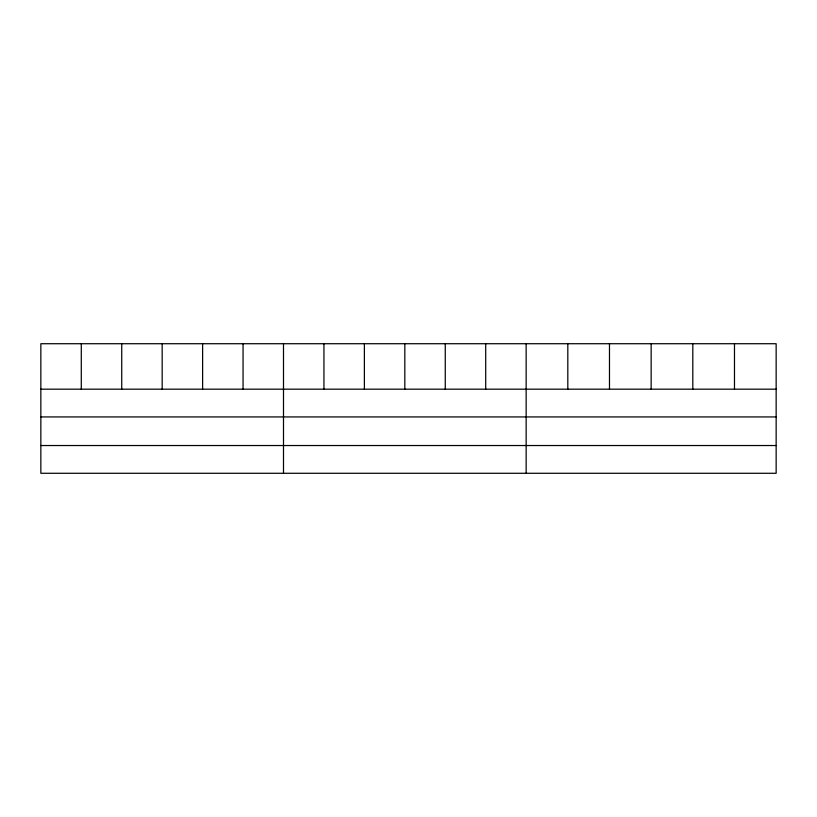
<?xml version="1.0" encoding="UTF-8"?>
<svg xmlns="http://www.w3.org/2000/svg" width="817" height="817" viewBox="0 0 817 817"><rect width="100%" height="100%" fill="white"/><g stroke="black" fill="none" stroke-linecap="round" stroke-linejoin="round"><path stroke-width="1.23" d="M776.15 416.936L776.15 343.722L40.85 343.722L40.85 473.278L776.15 473.278L776.15 416.936L40.85 416.936M40.85 389.178L776.15 389.178M40.85 445.531L776.15 445.531M734.483 343.722L734.483 389.178M692.816 343.722L692.816 389.178M651.149 343.722L651.149 389.178M609.482 343.722L609.482 389.178M567.815 343.722L567.815 389.178M526.148 343.722L526.148 473.278M485.707 343.722L485.707 389.178M445.265 343.722L445.265 389.178M404.823 343.722L404.823 389.178M364.382 343.722L364.382 389.178M323.94 343.722L323.94 389.178M283.499 343.722L283.499 473.278M243.058 343.722L243.058 389.178M202.616 343.722L202.616 389.178M162.175 343.722L162.175 389.178M121.733 343.722L121.733 389.178M81.291 343.722L81.291 389.178"/></g></svg>
